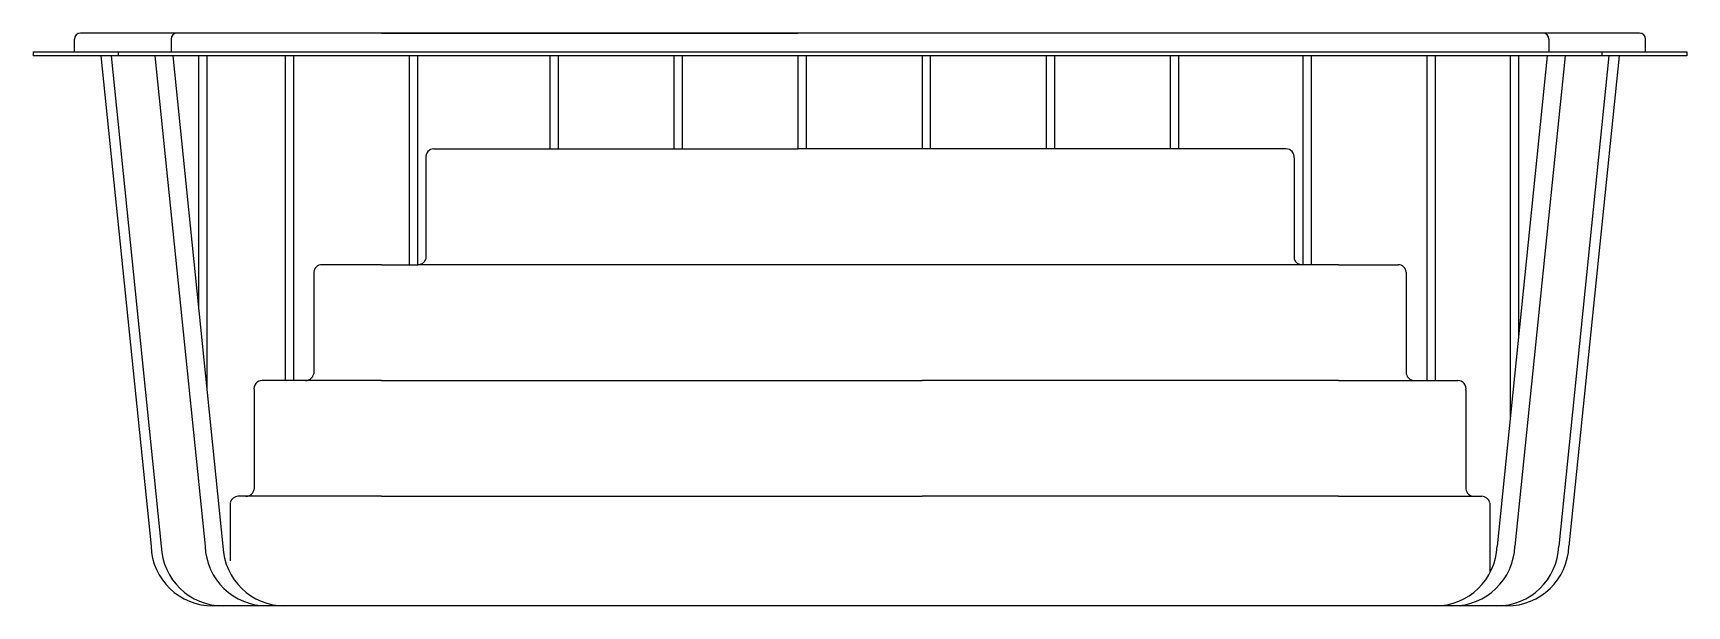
# Model space of a CAD drawing. Extents: x -1301.28 to -1297.28, y 281.12 to 282.51.
import ezdxf

# ---------------------------------------------------------------- set-up
doc = ezdxf.new("R2010")
doc.units = 0
doc.header["$LTSCALE"] = 10
doc.header["$MEASUREMENT"] = 0
doc.layers.add('Piscinas_Fibratec', color=4, linetype='CONTINUOUS')

msp = doc.modelspace()

# ---------------------------------------------------------------- linework, layer by layer
at = {"layer": 'Piscinas_Fibratec', "color": 2}
for p, q in [((-1301.1758, 282.4634), (-1301.1758, 282.4934)), ((-1300.4335, 282.5084), (-1301.1608, 282.5084)), ((-1300.9419, 282.4934), (-1300.9419, 282.4634)), ((-1297.3908, 282.5084), (-1300.7648, 282.5084)), ((-1300.4335, 282.5084), (-1299.4258, 282.5084)), ((-1297.6097, 282.4934), (-1297.6097, 282.4634)), ((-1297.3758, 282.4634), (-1297.3758, 282.4934)), ((-1301.2758, 282.4634), (-1297.2758, 282.4634)), ((-1301.2758, 282.4634), (-1301.2758, 282.4534)), ((-1297.2758, 282.4534), (-1301.2758, 282.4534)), ((-1301.07, 282.4634), (-1301.07, 282.4534)), ((-1297.4816, 282.4634), (-1297.4816, 282.4534)), ((-1297.2758, 282.4634), (-1297.2758, 282.4534))]:
    msp.add_line(p, q, dxfattribs=at)
at = {"layer": 'Piscinas_Fibratec'}
for p, q in [((-1301.1117, 282.4534), (-1300.9906, 281.2678)), ((-1301.087, 282.4534), (-1300.9658, 281.2678)), ((-1300.981, 282.4534), (-1300.8599, 281.2678)), ((-1300.9378, 282.4534), (-1300.8167, 281.2678)), ((-1297.6138, 282.4534), (-1297.735, 281.2678)), ((-1297.5706, 282.4534), (-1297.6918, 281.2678)), ((-1297.4647, 282.4534), (-1297.5858, 281.2678)), ((-1297.4399, 282.4534), (-1297.5611, 281.2678)), ((-1300.3261, 282.2064), (-1300.3261, 281.962)), ((-1300.3062, 282.2284), (-1299.4258, 282.2284)), ((-1299.1258, 282.2284), (-1299.4258, 282.2284)), ((-1298.2455, 282.2284), (-1299.1258, 282.2284)), ((-1298.2256, 282.2064), (-1298.2256, 281.962)), ((-1300.5971, 281.9306), (-1300.5971, 281.8177)), ((-1300.4335, 281.9484), (-1300.5772, 281.9484)), ((-1300.4335, 281.9484), (-1300.345, 281.9484)), ((-1300.4335, 281.9484), (-1300.4335, 281.9484)), ((-1298.2067, 281.9484), (-1300.345, 281.9484)), ((-1298.1182, 281.9484), (-1298.2067, 281.9484)), ((-1298.1182, 281.9484), (-1297.9744, 281.9484)), ((-1298.1182, 281.9484), (-1298.1182, 281.9484)), ((-1297.9545, 281.9306), (-1297.9545, 281.8177)), ((-1300.5971, 281.8177), (-1300.5971, 281.6849)), ((-1297.9545, 281.8177), (-1297.9545, 281.6849)), ((-1300.7413, 281.6447), (-1300.7413, 281.4059)), ((-1300.7095, 281.6684), (-1300.7216, 281.6684)), ((-1300.4335, 281.6684), (-1300.7095, 281.6684)), ((-1300.4335, 281.6684), (-1299.4258, 281.6684)), ((-1299.4258, 281.6684), (-1299.1258, 281.6684)), ((-1298.1182, 281.6684), (-1299.1258, 281.6684)), ((-1298.1182, 281.6684), (-1297.8421, 281.6684)), ((-1297.8421, 281.6684), (-1297.83, 281.6684)), ((-1297.8104, 281.6447), (-1297.8104, 281.4059)), ((-1300.7991, 281.3722), (-1300.7991, 281.2322)), ((-1300.4335, 281.3884), (-1300.7795, 281.3884)), ((-1300.4335, 281.3884), (-1299.4258, 281.3884)), ((-1299.4258, 281.3884), (-1299.1258, 281.3884)), ((-1298.1182, 281.3884), (-1299.1258, 281.3884)), ((-1298.1182, 281.3884), (-1297.7721, 281.3884)), ((-1297.7525, 281.3722), (-1297.7525, 281.2066)), ((-1300.5407, 281.1234), (-1300.8407, 281.1234)), ((-1297.711, 281.1234), (-1300.5407, 281.1234))]:
    msp.add_line(p, q, dxfattribs=at)
at = {"layer": 'Piscinas_Fibratec', "color": 1}
for p, q in [((-1300.8757, 282.4534), (-1300.8757, 281.8452)), ((-1300.8557, 282.4534), (-1300.8557, 281.6495)), ((-1300.6663, 282.4534), (-1300.6663, 281.6684)), ((-1300.6463, 282.4534), (-1300.6463, 281.6684)), ((-1300.3663, 282.4534), (-1300.3663, 281.9484)), ((-1300.3463, 282.4534), (-1300.3463, 281.9484)), ((-1300.0258, 282.4534), (-1300.0258, 282.2284)), ((-1300.0058, 282.4534), (-1300.0058, 282.2284)), ((-1299.7258, 282.4534), (-1299.7258, 282.2284)), ((-1299.7058, 282.4534), (-1299.7058, 282.2284)), ((-1299.4258, 282.4534), (-1299.4258, 282.2284)), ((-1299.4058, 282.4534), (-1299.4058, 282.2284)), ((-1299.1258, 282.4534), (-1299.1258, 282.2284)), ((-1299.1058, 282.4534), (-1299.1058, 282.2284)), ((-1298.8258, 282.4534), (-1298.8258, 282.2284)), ((-1298.8058, 282.4534), (-1298.8058, 282.2284)), ((-1298.5258, 282.4534), (-1298.5258, 282.2284)), ((-1298.5058, 282.4534), (-1298.5058, 282.2284)), ((-1298.2046, 282.4534), (-1298.2046, 281.9484)), ((-1298.1846, 282.4534), (-1298.1846, 281.9484)), ((-1297.9046, 282.4534), (-1297.9046, 281.6684)), ((-1297.8846, 282.4534), (-1297.8846, 281.6684)), ((-1297.703, 282.4534), (-1297.703, 281.581)), ((-1297.683, 282.4534), (-1297.683, 281.7767))]:
    msp.add_line(p, q, dxfattribs=at)
at = {"layer": 'Piscinas_Fibratec', "color": 2}
for centre, start, end in [((-1301.1608, 282.4934), 90, 180), ((-1300.9269, 282.4934), 90, 180), ((-1297.6247, 282.4934), 0, 90), ((-1297.3908, 282.4934), 0, 90)]:
    msp.add_arc(centre, 0.015, start, end, dxfattribs=at)
at = {"layer": 'Piscinas_Fibratec'}
for centre, radius, start, end in [((-1300.3062, 282.2084), 0.02, 90, 185.6234), ((-1298.2455, 282.2084), 0.02, 354.3766, 90), ((-1300.345, 281.9684), 0.02, 270, 341.1937), ((-1298.2067, 281.9684), 0.02, 198.8063, 270), ((-1300.5772, 281.9284), 0.02, 90, 173.7489), ((-1297.9744, 281.9284), 0.02, 6.2511, 90), ((-1300.6168, 281.6884), 0.02, 270, 349.8859), ((-1297.9348, 281.6884), 0.02, 190.1141, 270), ((-1300.7216, 281.6484), 0.02, 90, 190.7826), ((-1297.83, 281.6484), 0.02, 349.2174, 90), ((-1300.7611, 281.4084), 0.02, 270, 352.747), ((-1297.7905, 281.4084), 0.02, 187.253, 270), ((-1300.7795, 281.3684), 0.02, 90, 168.9063), ((-1297.7721, 281.3684), 0.02, 11.0937, 90), ((-1300.8407, 281.2734), 0.15, 182.1262, 270), ((-1300.8159, 281.2734), 0.15, 182.1262, 270), ((-1300.71, 281.2734), 0.15, 182.1262, 270), ((-1300.6668, 281.2734), 0.15, 182.1262, 270), ((-1297.8849, 281.2734), 0.15, 270, 357.8738), ((-1297.8417, 281.2734), 0.15, 270, 357.8738), ((-1297.7357, 281.2734), 0.15, 270, 357.8738), ((-1297.711, 281.2734), 0.15, 270, 357.8738)]:
    msp.add_arc(centre, radius, start, end, dxfattribs=at)

doc.saveas('drawing.dxf')
